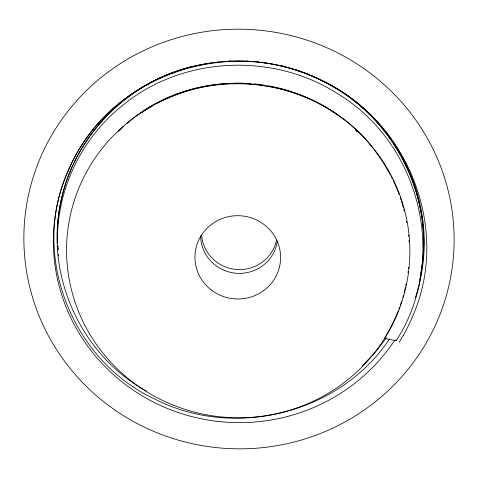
<?xml version="1.0" encoding="UTF-8"?>
<svg xmlns="http://www.w3.org/2000/svg" width="478" height="478" viewBox="0 0 478 478"><rect width="100%" height="100%" fill="white"/><g stroke="black" fill="none" stroke-linecap="round" stroke-linejoin="round"><path stroke-width="0.72" d="M57.503 240.924C53.811 157.31 118.914 79.76 200.443 64.805M57.533 236.622C58.226 184.825 84.295 134.527 125.361 103.188C185.016 56.051 273.882 52.67 337.605 93.718C420.61 143.579 448.962 259.243 396.172 340.778L384.629 338.388L391.542 326.026L397.2 313.592M408.439 268.666L408.576 267.298M407.961 272.747L408.134 271.385M421.841 267.023C432.871 194.283 393.155 118.317 328.446 84.038M421.978 266.999C432.172 198.788 398.192 127.291 340.013 90.724M421.739 267.758L420.939 272.866M421.877 267.728L419.678 280.096M420.419 275.77L420.682 274.318M405.786 285.545L406.192 283.538M405.045 288.873L405.35 287.547M404.567 290.863L404.89 289.537M404.065 292.847L404.406 291.526M402.805 297.459L403.366 295.488M401.616 301.379L400.325 305.269M398.945 309.117L399.65 307.199M397.457 312.953L398.216 311.041M411.976 317.774C452.905 227.456 405.589 114.654 314.512 77.322C224.684 35.689 106.708 77.687 68.479 170.317C29.588 254.577 71.831 361.213 155.523 399.411C234.555 439.682 340.372 413.279 389.534 338.962M403.115 335.681L399.13 342.403M386.182 338.101L374.961 352.609L362.312 365.849M118.341 131.45L123.408 126.67M127.076 123.449C198 60.479 317.075 74.03 373.772 149.124M141.625 112.551L144.47 110.538M144.392 110.591L147.29 108.643M147.774 108.315L150.719 106.445M147.224 85L148.975 84.008M177.32 70.989C119.016 90.527 72.309 141.99 60.742 202.696C45.069 274.754 80.37 353.606 144.416 389.929M177.947 70.768L181.736 69.525M182.363 69.316L186.193 68.169M186.826 67.978L191.325 66.747M201.758 64.548L208.324 63.365M205.671 63.628L207.649 63.299M209.645 63.144L211.629 62.863M217.604 62.098L218.93 61.943M221.589 61.525L222.921 61.399M221.601 61.698L224.935 61.429M228.95 61.005L230.288 60.951M228.95 61.184L248.399 61.232M247.066 60.975L248.411 61.053M251.757 61.435L253.764 61.602M257.11 61.907L259.112 62.128M262.47 62.349L264.471 62.618M261.113 62.343L269.759 63.622M271.08 63.849L272.406 64.094M275.704 64.733L277.019 65.008M278.333 65.289L279.648 65.57M280.992 65.707L284.261 66.49M280.299 65.725L288.772 67.876M289.417 68.061C302.759 71.831 315.671 77.107 327.86 83.716M295.249 69.639L297.167 70.254M297.806 70.457L301.618 71.784M302.251 72.005L306.655 73.66M307.276 73.917L309.147 74.67M311.011 75.428L314.703 77.03M315.319 77.299L327.932 83.554M328.511 83.877L335.55 87.934M145.019 390.281L146.238 390.986M336.052 88.233L338.042 89.464M338.532 89.78L339.523 90.408M395.019 339.876L396.172 340.778M356.14 130.255L357.185 131.295M374.638 150.247L382.418 161.229M382.806 161.815L390.586 175.229M391.237 176.478L392.486 178.999M393.107 180.26L394.882 184.084M395.157 184.729L396.274 187.304M396.549 187.95L398.12 191.845M398.365 192.497L399.1 194.462M400.271 197.755L400.958 199.732M401.377 201.065L402.01 203.06M402.219 203.724L403.384 207.739M403.737 209.089L404.269 211.109M406.503 221.284L406.754 222.652M58.382 254.368L58.549 255.79M408.481 234.985L408.624 236.359M57.814 245.829L58.059 249.408M57.683 245.794L57.981 250.084M408.959 240.488L409.031 241.868M57.497 241.486L57.593 243.643M57.551 237.213L57.599 240.087M394.726 340.24A185.464 180.792 3.8 0 1 81.923 337.737A185.464 180.792 3.8 0 1 215.494 62.397A185.464 180.792 3.8 0 1 415.388 297.639M141.96 112.366A168.417 163.984 3.8 0 1 152.404 105.841M156.21 103.714A168.417 163.984 3.8 0 1 227.51 83.411M234.136 83.142A168.417 163.984 3.8 0 1 243.714 83.202M245.925 83.292A168.417 163.984 3.8 0 1 251.075 83.608M254.015 83.859A168.417 163.984 3.8 0 1 263.527 85.018M267.883 85.729A168.417 163.984 3.8 0 1 338.221 115.323M341.149 117.48A168.417 163.984 3.8 0 1 342.302 118.359M356.05 130.118A168.417 163.984 3.8 0 1 357.09 131.121M150.062 107.066A154.376 150.97 3.8 0 1 151.221 106.271M412.018 317.792A193.411 189.539 2.7 0 1 403.157 335.705M277.383 241.205A38.569 37.69 3.8 0 1 236.61 273.279A38.569 37.69 3.8 0 1 200.652 235.899M276.583 240.058A37.935 37.105 3.8 0 1 237.034 269.502A37.935 37.105 3.8 0 1 201.608 235.206M355.823 130.428A158.588 153.892 7.5 0 1 356.737 131.396M115.646 410.524A215.154 209.806 3.8 0 0 453.311 257.941A215.154 209.806 3.8 0 0 148.025 48.571A215.154 209.806 3.8 0 0 115.646 410.524M141.315 388.297A171.68 167.001 3.8 0 0 409.371 264.095A171.68 167.001 3.8 0 0 163.948 99.926A171.68 167.001 3.8 0 0 141.315 388.297M211.228 289.931A42.841 41.64 3.8 0 0 280.162 263.509A42.841 41.64 3.8 0 0 221.935 218.595A42.841 41.64 3.8 0 0 211.228 289.931"/></g></svg>
